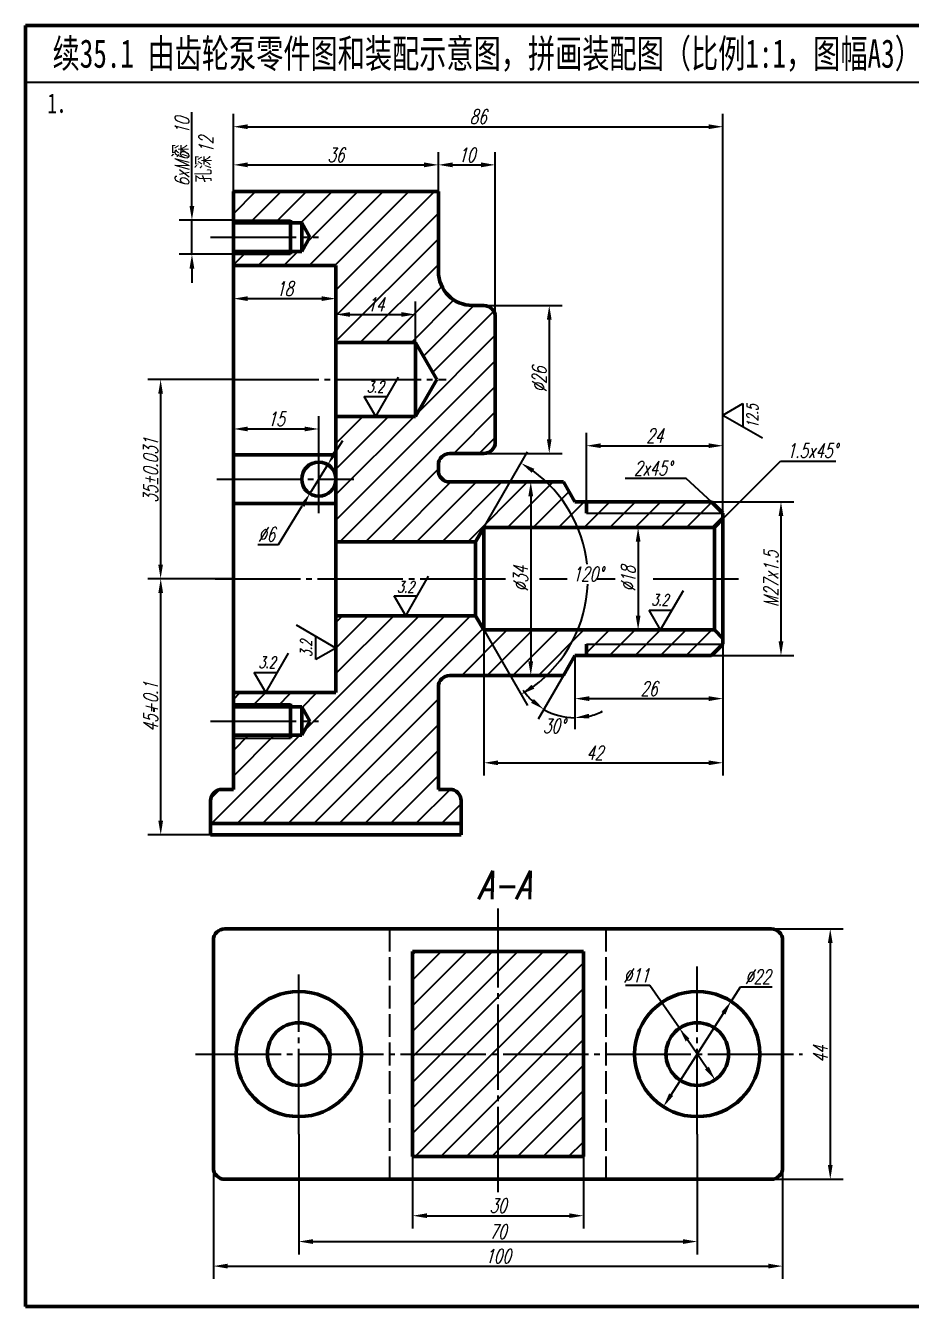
# Model space of a CAD drawing. Header units: millimetres. Extents: x -523 to 2163, y -1202 to 919.
# Drawn here: x 1849.4 to 2005, y -410.1 to -185.1 of the extents above; entities that cross this region are included whole.
import ezdxf

# ---------------------------------------------------------------- set-up
doc = ezdxf.new("R2010")
doc.units = ezdxf.units.MM
doc.header["$PDMODE"] = 33
doc.header["$PDSIZE"] = 1.5
doc.linetypes.add('myCENTER', pattern=[18, 15, -1, 1, -1])
doc.linetypes.add('myHIDDEN', pattern=[5, 4, -1])
for name, color, linetype, lineweight in [('中心线', 7, 'myCENTER', 25), ('剖面线', 7, 'Continuous', 25), ('尺寸', 7, 'Continuous', 25), ('标题文字', 7, 'Continuous', 25), ('粗实线', 7, 'Continuous', 50), ('细实线', 7, 'Continuous', 25), ('虚线', 7, 'myHIDDEN', 25)]:
    doc.layers.add(name, color=color, linetype=linetype, lineweight=lineweight)
doc.styles.add('字母标注-2.5号', font='txt.shx', dxfattribs={"width": 0.7, "oblique": 15, "height": 2.5})
doc.styles.add('字母标注-3.5号', font='txt.shx', dxfattribs={"width": 0.7, "oblique": 15, "height": 3.5})
doc.styles.add('尺寸文字1-2.5号', font='txt.shx', dxfattribs={"width": 0.7, "oblique": 15, "height": 2.5})
doc.styles.add('标题汉字1-5号', font='SimSun.ttf', dxfattribs={"width": 0.7, "height": 5})
doc.styles.add('标题汉字2-3.5号', font='SimSun.ttf', dxfattribs={"width": 0.7, "height": 3.5})
doc.dimstyles.new('ISO-25', dxfattribs={"dimtxt": 3.5, "dimasz": 2.5, "dimexe": 2.25, "dimexo": 0, "dimgap": 0.5, "dimtad": 1, "dimdsep": 46, "dimtxsty": '尺寸文字1-2.5号', "dimcen": 2.5, "dimadec": 0, "dimazin": 0, "dimtfac": 1, "dimtmove": 0, "dimatfit": 2, "dimfxl": 0, "dimarcsym": 0})
doc.dimstyles.new('偏差本ISO-25', dxfattribs={"dimtxt": 3.5, "dimasz": 2.5, "dimexe": 2.25, "dimexo": 0, "dimgap": 0.5, "dimtad": 1, "dimtxsty": '尺寸文字1-2.5号', "dimcen": 2.5, "dimadec": 0, "dimazin": 0, "dimtol": 1, "dimtm": 1e-09, "dimtfac": 1, "dimtmove": 0, "dimatfit": 3, "dimfxl": 0, "dimarcsym": 0})
doc.dimstyles.new('水平标注25', dxfattribs={"dimtxt": 2.5, "dimasz": 2.5, "dimexe": 2, "dimexo": 0, "dimgap": 0.5, "dimtad": 1, "dimtih": 1, "dimtoh": 1, "dimdec": 0, "dimzin": 0, "dimdsep": 46, "dimtxsty": '尺寸文字1-2.5号', "dimcen": 0, "dimadec": 0, "dimazin": 0, "dimtfac": 1, "dimtdec": 0, "dimtmove": 1, "dimatfit": 2, "dimfxl": 0, "dimtolj": 1, "dimtzin": 0, "dimarcsym": 0})
pattern_1 = [(45, (742.7384, -400.4376), (-2.245064, 2.245064), [])]

# ---------------------------------------------------------------- blocks, each defined once
blk = doc.blocks.new('*D1')
at = {"layer": 'Defpoints', "color": 0}
for p in [(1873.13, -282.29), (1882.69, -282.29), (1881.9, -327.29)]:
    blk.add_point(p, dxfattribs=at)
at = {"layer": '尺寸', "color": 0, "lineweight": -2}
for p, q in [((1882.69, -282.29), (1870.88, -282.29)), ((1873.13, -324.79), (1873.13, -284.79)), ((1881.9, -327.29), (1870.88, -327.29))]:
    blk.add_line(p, q, dxfattribs=at)
at = {"layer": '尺寸', "color": 0}
for points in [[(1872.71, -284.79), (1873.54, -284.79), (1873.13, -282.29)], [(1872.71, -324.79), (1873.54, -324.79), (1873.13, -327.29)]]:
    blk.add_solid(points, dxfattribs=at)
at = {"layer": '尺寸', "color": 0, "insert": (1871.38, -304.79), "char_height": 2.5, "attachment_point": 5, "rotation": 90, "style": '尺寸文字1-2.5号'}
blk.add_mtext('45+0.1', dxfattribs=at)
blk = doc.blocks.new('*D3')
at = {"layer": 'Defpoints', "color": 0}
for p in [(1885.9, -227.29), (1903.9, -227.29), (1903.9, -233.08)]:
    blk.add_point(p, dxfattribs=at)
at = {"layer": '尺寸', "color": 0, "lineweight": -2}
for p, q in [((1885.9, -227.29), (1885.9, -235.33)), ((1903.9, -227.29), (1903.9, -235.33)), ((1888.4, -233.08), (1901.4, -233.08))]:
    blk.add_line(p, q, dxfattribs=at)
at = {"layer": '尺寸', "color": 0}
for points in [[(1888.4, -232.67), (1888.4, -233.5), (1885.9, -233.08)], [(1901.4, -232.67), (1901.4, -233.5), (1903.9, -233.08)]]:
    blk.add_solid(points, dxfattribs=at)
at = {"layer": '尺寸', "color": 0, "insert": (1894.9, -231.33), "char_height": 2.5, "attachment_point": 5, "style": '尺寸文字1-2.5号'}
blk.add_mtext('18', dxfattribs=at)
blk = doc.blocks.new('*D4')
at = {"layer": 'Defpoints', "color": 0}
for p in [(1917.9, -235.86), (1903.9, -240.79), (1917.9, -240.79)]:
    blk.add_point(p, dxfattribs=at)
at = {"layer": '尺寸', "color": 0, "lineweight": -2}
for p, q in [((1903.9, -240.79), (1903.9, -233.61)), ((1917.9, -240.79), (1917.9, -233.61)), ((1906.4, -235.86), (1915.4, -235.86))]:
    blk.add_line(p, q, dxfattribs=at)
at = {"layer": '尺寸', "color": 0}
for points in [[(1906.4, -235.45), (1906.4, -236.28), (1903.9, -235.86)], [(1915.4, -235.45), (1915.4, -236.28), (1917.9, -235.86)]]:
    blk.add_solid(points, dxfattribs=at)
at = {"layer": '尺寸', "color": 0, "insert": (1910.9, -234.11), "char_height": 2.5, "attachment_point": 5, "style": '尺寸文字1-2.5号'}
blk.add_mtext('14', dxfattribs=at)
blk = doc.blocks.new('*D5')
at = {"layer": 'Defpoints', "color": 0}
for p in [(1928.9, -234.29), (1929.09, -260.29), (1941.38, -260.29)]:
    blk.add_point(p, dxfattribs=at)
at = {"layer": '尺寸', "color": 0, "lineweight": -2}
for p, q in [((1928.9, -234.29), (1943.63, -234.29)), ((1941.38, -236.79), (1941.38, -257.79)), ((1929.09, -260.29), (1943.63, -260.29))]:
    blk.add_line(p, q, dxfattribs=at)
at = {"layer": '尺寸', "color": 0}
for points in [[(1940.96, -236.79), (1941.8, -236.79), (1941.38, -234.29)], [(1940.96, -257.79), (1941.8, -257.79), (1941.38, -260.29)]]:
    blk.add_solid(points, dxfattribs=at)
at = {"layer": '尺寸', "color": 0, "insert": (1939.63, -247.29), "char_height": 2.5, "attachment_point": 5, "rotation": 90, "style": '尺寸文字1-2.5号'}
blk.add_mtext('%%c26', dxfattribs=at)
blk = doc.blocks.new('*D6')
at = {"layer": 'Defpoints', "color": 0}
for p in [(1900.9, -255.98), (1900.9, -258.6), (1885.9, -260.52)]:
    blk.add_point(p, dxfattribs=at)
at = {"layer": '尺寸', "color": 0, "lineweight": -2}
for p, q in [((1885.9, -260.52), (1885.9, -253.73)), ((1900.9, -258.6), (1900.9, -253.73)), ((1888.4, -255.98), (1898.4, -255.98))]:
    blk.add_line(p, q, dxfattribs=at)
at = {"layer": '尺寸', "color": 0}
for points in [[(1888.4, -255.56), (1888.4, -256.39), (1885.9, -255.98)], [(1898.4, -255.56), (1898.4, -256.39), (1900.9, -255.98)]]:
    blk.add_solid(points, dxfattribs=at)
at = {"layer": '尺寸', "color": 0, "insert": (1893.4, -254.23), "char_height": 2.5, "attachment_point": 5, "style": '尺寸文字1-2.5号'}
blk.add_mtext('15', dxfattribs=at)
blk = doc.blocks.new('*D7')
at = {"layer": 'Defpoints', "color": 0}
for p in [(1902.48, -262.24), (1899.32, -267.34)]:
    blk.add_point(p, dxfattribs=at)
at = {"layer": '尺寸', "color": 0, "lineweight": -2}
for p, q in [((1903.79, -260.11), (1905.11, -257.98)), ((1902.48, -262.24), (1899.32, -267.34)), ((1893.81, -276.25), (1898, -269.47)), ((1890.16, -276.25), (1893.81, -276.25))]:
    blk.add_line(p, q, dxfattribs=at)
at = {"layer": '尺寸', "color": 0}
for points in [[(1903.44, -259.89), (1904.14, -260.33), (1902.48, -262.24)], [(1897.65, -269.25), (1898.36, -269.69), (1899.32, -267.34)]]:
    blk.add_solid(points, dxfattribs=at)
at = {"layer": '尺寸', "color": 0, "insert": (1891.73, -274.5), "char_height": 2.5, "attachment_point": 5, "style": '尺寸文字1-2.5号'}
blk.add_mtext('\\A1;∅6', dxfattribs=at)
blk = doc.blocks.new('*D8')
at = {"layer": 'Defpoints', "color": 0}
for p in [(1878.61, -219.29), (1885.9, -219.29), (1885.9, -225.29)]:
    blk.add_point(p, dxfattribs=at)
at = {"layer": '尺寸', "color": 0, "lineweight": -2}
for p, q in [((1878.61, -216.79), (1878.61, -200.3)), ((1885.9, -219.29), (1876.36, -219.29)), ((1878.61, -225.29), (1878.61, -219.29)), ((1885.9, -225.29), (1876.36, -225.29)), ((1878.61, -227.79), (1878.61, -230.29))]:
    blk.add_line(p, q, dxfattribs=at)
at = {"layer": '尺寸', "color": 0}
for points in [[(1878.19, -216.79), (1879.03, -216.79), (1878.61, -219.29)], [(1878.19, -227.79), (1879.03, -227.79), (1878.61, -225.29)]]:
    blk.add_solid(points, dxfattribs=at)
at = {"layer": '尺寸', "color": 0, "insert": (1876.86, -207.29), "char_height": 2.5, "attachment_point": 5, "rotation": 90, "style": '尺寸文字1-2.5号'}
blk.add_mtext('6xM6  10', dxfattribs=at)
blk = doc.blocks.new('*D9')
at = {"layer": 'Defpoints', "color": 0}
for p in [(1921.9, -209.58), (1885.9, -214.29), (1921.9, -214.29)]:
    blk.add_point(p, dxfattribs=at)
at = {"layer": '尺寸', "color": 0, "lineweight": -2}
for p, q in [((1885.9, -214.29), (1885.9, -207.33)), ((1921.9, -214.29), (1921.9, -207.33)), ((1888.4, -209.58), (1919.4, -209.58))]:
    blk.add_line(p, q, dxfattribs=at)
at = {"layer": '尺寸', "color": 0}
for points in [[(1888.4, -209.16), (1888.4, -210), (1885.9, -209.58)], [(1919.4, -209.16), (1919.4, -210), (1921.9, -209.58)]]:
    blk.add_solid(points, dxfattribs=at)
at = {"layer": '尺寸', "color": 0, "insert": (1903.9, -207.83), "char_height": 2.5, "attachment_point": 5, "style": '尺寸文字1-2.5号'}
blk.add_mtext('36', dxfattribs=at)
blk = doc.blocks.new('*D10')
at = {"layer": 'Defpoints', "color": 0}
for p in [(1931.9, -209.58), (1921.9, -213.66), (1931.9, -236.29)]:
    blk.add_point(p, dxfattribs=at)
at = {"layer": '尺寸', "color": 0, "lineweight": -2}
for p, q in [((1921.9, -213.66), (1921.9, -207.33)), ((1931.9, -236.29), (1931.9, -207.33)), ((1924.4, -209.58), (1929.4, -209.58))]:
    blk.add_line(p, q, dxfattribs=at)
at = {"layer": '尺寸', "color": 0}
for points in [[(1924.4, -209.16), (1924.4, -210), (1921.9, -209.58)], [(1929.4, -209.16), (1929.4, -210), (1931.9, -209.58)]]:
    blk.add_solid(points, dxfattribs=at)
at = {"layer": '尺寸', "color": 0, "insert": (1926.9, -207.83), "char_height": 2.5, "attachment_point": 5, "style": '尺寸文字1-2.5号'}
blk.add_mtext('10', dxfattribs=at)
blk = doc.blocks.new('*D11')
at = {"layer": 'Defpoints', "color": 0}
for p in [(1971.9, -202.88), (1885.9, -214.29), (1971.9, -270.79)]:
    blk.add_point(p, dxfattribs=at)
at = {"layer": '尺寸', "color": 0, "lineweight": -2}
for p, q in [((1885.9, -214.29), (1885.9, -200.63)), ((1971.9, -270.79), (1971.9, -200.63)), ((1888.4, -202.88), (1969.4, -202.88))]:
    blk.add_line(p, q, dxfattribs=at)
at = {"layer": '尺寸', "color": 0}
for points in [[(1888.4, -202.46), (1888.4, -203.3), (1885.9, -202.88)], [(1969.4, -202.46), (1969.4, -203.3), (1971.9, -202.88)]]:
    blk.add_solid(points, dxfattribs=at)
at = {"layer": '尺寸', "color": 0, "insert": (1928.9, -201.13), "char_height": 2.5, "attachment_point": 5, "style": '尺寸文字1-2.5号'}
blk.add_mtext('86', dxfattribs=at)
blk = doc.blocks.new('*D12')
at = {"layer": 'Defpoints', "color": 0}
for p in [(1971.9, -293.79), (1945.9, -295.79), (1971.9, -303.35)]:
    blk.add_point(p, dxfattribs=at)
at = {"layer": '尺寸', "color": 0, "lineweight": -2}
for p, q in [((1971.9, -293.79), (1971.9, -305.6)), ((1945.9, -295.79), (1945.9, -305.6)), ((1948.4, -303.35), (1969.4, -303.35))]:
    blk.add_line(p, q, dxfattribs=at)
at = {"layer": '尺寸', "color": 0}
for points in [[(1948.4, -302.93), (1948.4, -303.77), (1945.9, -303.35)], [(1969.4, -302.93), (1969.4, -303.77), (1971.9, -303.35)]]:
    blk.add_solid(points, dxfattribs=at)
at = {"layer": '尺寸', "color": 0, "insert": (1958.9, -301.6), "char_height": 2.5, "attachment_point": 5, "style": '尺寸文字1-2.5号'}
blk.add_mtext('26', dxfattribs=at)
blk = doc.blocks.new('*D13')
at = {"layer": 'Defpoints', "color": 0}
for p in [(1971.9, -258.92), (1947.9, -268.79), (1971.9, -271.36)]:
    blk.add_point(p, dxfattribs=at)
at = {"layer": '尺寸', "color": 0, "lineweight": -2}
for p, q in [((1947.9, -268.79), (1947.9, -256.67)), ((1971.9, -271.36), (1971.9, -256.67)), ((1950.4, -258.92), (1969.4, -258.92))]:
    blk.add_line(p, q, dxfattribs=at)
at = {"layer": '尺寸', "color": 0}
for points in [[(1950.4, -258.5), (1950.4, -259.33), (1947.9, -258.92)], [(1969.4, -258.5), (1969.4, -259.33), (1971.9, -258.92)]]:
    blk.add_solid(points, dxfattribs=at)
at = {"layer": '尺寸', "color": 0, "insert": (1959.9, -257.17), "char_height": 2.5, "attachment_point": 5, "style": '尺寸文字1-2.5号'}
blk.add_mtext('24', dxfattribs=at)
blk = doc.blocks.new('*D14')
at = {"layer": 'Defpoints', "color": 0}
for p in [(1969.89, -268.79), (1969.9, -295.79), (1982.09, -295.79)]:
    blk.add_point(p, dxfattribs=at)
at = {"layer": '尺寸', "color": 0, "lineweight": -2}
for p, q in [((1969.89, -268.79), (1984.34, -268.79)), ((1982.09, -271.29), (1982.09, -293.29)), ((1969.9, -295.79), (1984.34, -295.79))]:
    blk.add_line(p, q, dxfattribs=at)
at = {"layer": '尺寸', "color": 0}
for points in [[(1981.67, -271.29), (1982.51, -271.29), (1982.09, -268.79)], [(1981.67, -293.29), (1982.51, -293.29), (1982.09, -295.79)]]:
    blk.add_solid(points, dxfattribs=at)
at = {"layer": '尺寸', "color": 0, "insert": (1980.34, -282.29), "char_height": 2.5, "attachment_point": 5, "rotation": 90, "style": '尺寸文字1-2.5号'}
blk.add_mtext('M27x1.5', dxfattribs=at)
blk = doc.blocks.new('*D15')
at = {"layer": 'Defpoints', "color": 0}
for p in [(1937.56, -265.29), (1934.99, -299.29), (1938.13, -299.29)]:
    blk.add_point(p, dxfattribs=at)
at = {"layer": '尺寸', "color": 0, "lineweight": -2}
for p, q in [((1937.56, -265.29), (1940.38, -265.29)), ((1938.13, -267.79), (1938.13, -296.79)), ((1934.99, -299.29), (1940.38, -299.29))]:
    blk.add_line(p, q, dxfattribs=at)
at = {"layer": '尺寸', "color": 0}
for points in [[(1937.71, -267.79), (1938.55, -267.79), (1938.13, -265.29)], [(1937.71, -296.79), (1938.55, -296.79), (1938.13, -299.29)]]:
    blk.add_solid(points, dxfattribs=at)
at = {"layer": '尺寸', "color": 0, "insert": (1936.38, -282.29), "char_height": 2.5, "attachment_point": 5, "rotation": 90, "style": '尺寸文字1-2.5号'}
blk.add_mtext('%%C34', dxfattribs=at)
blk = doc.blocks.new('*D16')
at = {"layer": 'Defpoints', "color": 0}
for p in [(1929.9, -273.29), (1928.45, -275.79), (1928.45, -288.79), (1929.9, -291.29), (1946.75, -290.31)]:
    blk.add_point(p, dxfattribs=at)
at = {"layer": '尺寸', "color": 0, "lineweight": -2}
for p, q in [((1929.9, -273.29), (1937.56, -260.02)), ((1929.9, -291.29), (1937.56, -304.56))]:
    blk.add_line(p, q, dxfattribs=at)
for start, end in [(6.3045, 53.8929), (306.1071, 357.7453)]:
    blk.add_arc((1924.7, -282.29), 23.47, start, end, dxfattribs=at)
at = {"layer": '尺寸', "color": 0}
for points in [[(1938.3, -263.68), (1938.76, -262.98), (1936.43, -261.97)], [(1938.76, -301.6), (1938.3, -300.9), (1936.43, -302.61)]]:
    blk.add_solid(points, dxfattribs=at)
at = {"layer": '尺寸', "color": 0, "insert": (1948.15, -281.46), "char_height": 2.5, "attachment_point": 5, "style": '尺寸文字1-2.5号'}
blk.add_mtext('120°', dxfattribs=at)
blk = doc.blocks.new('*D17')
at = {"layer": 'Defpoints', "color": 0}
for p in [(1956.5, -273.29), (1956.46, -291.29), (1956.99, -291.29)]:
    blk.add_point(p, dxfattribs=at)
at = {"layer": '尺寸', "color": 0, "lineweight": -2}
for p, q in [((1956.5, -273.29), (1959.24, -273.29)), ((1956.99, -275.79), (1956.99, -288.79)), ((1956.46, -291.29), (1959.24, -291.29))]:
    blk.add_line(p, q, dxfattribs=at)
at = {"layer": '尺寸', "color": 0}
for points in [[(1956.58, -275.79), (1957.41, -275.79), (1956.99, -273.29)], [(1956.58, -288.79), (1957.41, -288.79), (1956.99, -291.29)]]:
    blk.add_solid(points, dxfattribs=at)
at = {"layer": '尺寸', "color": 0, "insert": (1955.24, -282.29), "char_height": 2.5, "attachment_point": 5, "rotation": 90, "style": '尺寸文字1-2.5号'}
blk.add_mtext('%%C18', dxfattribs=at)
blk = doc.blocks.new('*D18')
at = {"layer": 'Defpoints', "color": 0}
for p in [(1929.9, -291.29), (1971.9, -293.79), (1971.9, -314.62)]:
    blk.add_point(p, dxfattribs=at)
at = {"layer": '尺寸', "color": 0, "lineweight": -2}
for p, q in [((1929.9, -291.29), (1929.9, -316.87)), ((1971.9, -293.79), (1971.9, -316.87)), ((1932.4, -314.62), (1969.4, -314.62))]:
    blk.add_line(p, q, dxfattribs=at)
at = {"layer": '尺寸', "color": 0}
for points in [[(1932.4, -314.21), (1932.4, -315.04), (1929.9, -314.62)], [(1969.4, -314.21), (1969.4, -315.04), (1971.9, -314.62)]]:
    blk.add_solid(points, dxfattribs=at)
at = {"layer": '尺寸', "color": 0, "insert": (1949.36, -312.87), "char_height": 2.5, "attachment_point": 5, "style": '尺寸文字1-2.5号'}
blk.add_mtext('42', dxfattribs=at)
blk = doc.blocks.new('*D19')
at = {"layer": 'Defpoints', "color": 0}
for p in [(1945.9, -295.79), (1945.9, -295.79), (1943.88, -299.29), (1945.9, -305.6), (1944, -306.54)]:
    blk.add_point(p, dxfattribs=at)
at = {"layer": '尺寸', "color": 0, "lineweight": -2}
for p, q in [((1943.88, -299.29), (1939.44, -306.98)), ((1945.9, -305.6), (1945.9, -308.71))]:
    blk.add_line(p, q, dxfattribs=at)
for start, end in [(213.7037, 226.8518), (240, 270), (283.1482, 296.2963)]:
    blk.add_arc((1945.9, -295.79), 10.92, start, end, dxfattribs=at)
at = {"layer": '尺寸', "color": 0}
for points in [[(1938.68, -303.42), (1938.18, -304.09), (1940.44, -305.24)], [(1948.43, -306.83), (1948.33, -306.01), (1945.9, -306.71)]]:
    blk.add_solid(points, dxfattribs=at)
at = {"layer": '尺寸', "color": 0, "insert": (1942.2, -308.17), "char_height": 2.5, "attachment_point": 5, "style": '尺寸文字1-2.5号'}
blk.add_mtext('\\A1;30°', dxfattribs=at)
blk = doc.blocks.new('*D34')
at = {"layer": 'Defpoints', "color": 0}
for p in [(1917.38, -383.79), (1947.38, -383.79), (1947.38, -394.19)]:
    blk.add_point(p, dxfattribs=at)
at = {"layer": '尺寸', "color": 0, "lineweight": -2}
for p, q in [((1917.38, -383.79), (1917.38, -396.44)), ((1947.38, -383.79), (1947.38, -396.44)), ((1919.88, -394.19), (1944.88, -394.19))]:
    blk.add_line(p, q, dxfattribs=at)
at = {"layer": '尺寸', "color": 0}
for points in [[(1919.88, -393.77), (1919.88, -394.6), (1917.38, -394.19)], [(1944.88, -393.77), (1944.88, -394.6), (1947.38, -394.19)]]:
    blk.add_solid(points, dxfattribs=at)
at = {"layer": '尺寸', "color": 0, "insert": (1932.38, -392.44), "char_height": 2.5, "attachment_point": 5, "style": '尺寸文字1-2.5号'}
blk.add_mtext('30', dxfattribs=at)
blk = doc.blocks.new('*D35')
at = {"layer": 'Defpoints', "color": 0}
for p in [(1897.38, -379.88), (1967.38, -379.88), (1967.38, -398.73)]:
    blk.add_point(p, dxfattribs=at)
at = {"layer": '尺寸', "color": 0, "lineweight": -2}
for p, q in [((1897.38, -379.88), (1897.38, -400.98)), ((1967.38, -379.88), (1967.38, -400.98)), ((1899.88, -398.73), (1964.88, -398.73))]:
    blk.add_line(p, q, dxfattribs=at)
at = {"layer": '尺寸', "color": 0}
for points in [[(1899.88, -398.31), (1899.88, -399.15), (1897.38, -398.73)], [(1964.88, -398.31), (1964.88, -399.15), (1967.38, -398.73)]]:
    blk.add_solid(points, dxfattribs=at)
at = {"layer": '尺寸', "color": 0, "insert": (1932.38, -396.98), "char_height": 2.5, "attachment_point": 5, "style": '尺寸文字1-2.5号'}
blk.add_mtext('70', dxfattribs=at)
blk = doc.blocks.new('*D36')
at = {"layer": 'Defpoints', "color": 0}
for p in [(1882.38, -385.79), (1982.38, -385.79), (1982.38, -403.04)]:
    blk.add_point(p, dxfattribs=at)
at = {"layer": '尺寸', "color": 0, "lineweight": -2}
for p, q in [((1882.38, -385.79), (1882.38, -405.29)), ((1982.38, -385.79), (1982.38, -405.29)), ((1884.88, -403.04), (1979.88, -403.04))]:
    blk.add_line(p, q, dxfattribs=at)
at = {"layer": '尺寸', "color": 0}
for points in [[(1884.88, -402.62), (1884.88, -403.46), (1882.38, -403.04)], [(1979.88, -402.62), (1979.88, -403.46), (1982.38, -403.04)]]:
    blk.add_solid(points, dxfattribs=at)
at = {"layer": '尺寸', "color": 0, "insert": (1932.38, -401.29), "char_height": 2.5, "attachment_point": 5, "style": '尺寸文字1-2.5号'}
blk.add_mtext('100', dxfattribs=at)
blk = doc.blocks.new('*D37')
at = {"layer": 'Defpoints', "color": 0}
for p in [(1980.38, -343.79), (1980.38, -387.79), (1990.75, -387.79)]:
    blk.add_point(p, dxfattribs=at)
at = {"layer": '尺寸', "color": 0, "lineweight": -2}
for p, q in [((1980.38, -343.79), (1993, -343.79)), ((1990.75, -346.29), (1990.75, -385.29)), ((1980.38, -387.79), (1993, -387.79))]:
    blk.add_line(p, q, dxfattribs=at)
at = {"layer": '尺寸', "color": 0}
for points in [[(1990.33, -346.29), (1991.16, -346.29), (1990.75, -343.79)], [(1990.33, -385.29), (1991.16, -385.29), (1990.75, -387.79)]]:
    blk.add_solid(points, dxfattribs=at)
at = {"layer": '尺寸', "color": 0, "insert": (1989, -365.79), "char_height": 2.5, "attachment_point": 5, "rotation": 90, "style": '尺寸文字1-2.5号'}
blk.add_mtext('44', dxfattribs=at)
blk = doc.blocks.new('*D38')
at = {"layer": 'Defpoints', "color": 0}
for p in [(1964.25, -361.27), (1970.51, -370.31)]:
    blk.add_point(p, dxfattribs=at)
at = {"layer": '尺寸', "color": 0, "lineweight": -2}
for p, q in [((1959.03, -353.74), (1954.79, -353.74)), ((1964.25, -361.27), (1959.03, -353.74)), ((1969.09, -368.25), (1965.67, -363.32))]:
    blk.add_line(p, q, dxfattribs=at)
at = {"layer": '尺寸', "color": 0}
for points in [[(1966.01, -363.08), (1965.33, -363.56), (1964.25, -361.27)], [(1969.43, -368.01), (1968.74, -368.49), (1970.51, -370.31)]]:
    blk.add_solid(points, dxfattribs=at)
at = {"layer": '尺寸', "color": 0, "insert": (1956.66, -351.99), "char_height": 2.5, "attachment_point": 5, "style": '尺寸文字1-2.5号'}
blk.add_mtext('∅11', dxfattribs=at)
blk = doc.blocks.new('*D39')
at = {"layer": 'Defpoints', "color": 0}
for p in [(1973.32, -356.53), (1961.44, -375.04)]:
    blk.add_point(p, dxfattribs=at)
at = {"layer": '尺寸', "color": 0, "lineweight": -2}
for p, q in [((1973.32, -356.53), (1974.96, -353.96)), ((1974.96, -353.96), (1980.54, -353.96)), ((1962.79, -372.94), (1971.97, -358.63))]:
    blk.add_line(p, q, dxfattribs=at)
at = {"layer": '尺寸', "color": 0}
for points in [[(1971.62, -358.41), (1972.32, -358.86), (1973.32, -356.53)], [(1962.44, -372.71), (1963.14, -373.16), (1961.44, -375.04)]]:
    blk.add_solid(points, dxfattribs=at)
at = {"layer": '尺寸', "color": 0, "insert": (1978, -352.21), "char_height": 2.5, "attachment_point": 5, "style": '尺寸文字1-2.5号'}
blk.add_mtext('∅22', dxfattribs=at)
blk = doc.blocks.new('*D359')
at = {"layer": 'Defpoints', "color": 0}
for p in [(1885.9, -247.29), (1873.11, -282.29), (1885.9, -282.29)]:
    blk.add_point(p, dxfattribs=at)
at = {"layer": '尺寸', "color": 0, "lineweight": -2}
for p, q in [((1885.9, -247.29), (1870.86, -247.29)), ((1873.11, -249.79), (1873.11, -279.79)), ((1885.9, -282.29), (1870.86, -282.29))]:
    blk.add_line(p, q, dxfattribs=at)
at = {"layer": '尺寸', "color": 0}
for points in [[(1872.69, -249.79), (1873.52, -249.79), (1873.11, -247.29)], [(1872.69, -279.79), (1873.52, -279.79), (1873.11, -282.29)]]:
    blk.add_solid(points, dxfattribs=at)
at = {"layer": '尺寸', "color": 0, "insert": (1871.36, -263.25), "char_height": 2.5, "attachment_point": 5, "rotation": 90, "style": '尺寸文字1-2.5号'}
blk.add_mtext('\\A1;35±0.031', dxfattribs=at)

msp = doc.modelspace()

# ---------------------------------------------------------------- hatches: boundary and pattern name
at = {"layer": '剖面线'}
h = msp.add_hatch(dxfattribs=at)
h.set_pattern_fill('ANSI31', color=256, style=0)
h.set_pattern_definition(pattern_1)
h.paths.add_polyline_path([(1921.898, -301.288, -0.4142136), (1923.898, -299.288), (1943.877, -299.288), (1945.898, -295.788), (1947.898, -295.788), (1947.898, -293.788), (1971.898, -293.788), (1971.898, -292.788), (1970.398, -291.288), (1929.898, -291.288), (1928.454, -288.788), (1903.898, -288.788), (1903.898, -302.288), (1885.898, -302.288), (1885.898, -304.288), (1895.898, -304.288), (1895.898, -304.788), (1897.898, -304.788), (1899.341, -307.288), (1897.898, -309.788), (1895.898, -309.788), (1895.898, -310.288), (1885.898, -310.288), (1885.898, -319.288), (1883.898, -319.288, 0.4142136), (1881.898, -321.288), (1881.898, -325.288), (1925.898, -325.288), (1925.898, -321.288, 0.4142136), (1923.898, -319.288), (1921.898, -319.288)])
h.paths.add_polyline_path([(1971.898, -293.788), (1947.898, -293.788), (1947.898, -295.788), (1969.898, -295.788)])
h.paths.add_polyline_path([(1969.898, -268.788), (1947.898, -268.788), (1947.898, -270.788), (1971.898, -270.788)], flags=17)
h.paths.add_polyline_path([(1947.898, -268.788), (1945.898, -268.788), (1943.877, -265.288), (1923.898, -265.288, -0.4142136), (1921.898, -263.288), (1921.898, -262.288, -0.4142136), (1923.898, -260.288), (1929.898, -260.288, 0.4142136), (1931.898, -258.288), (1931.898, -247.288), (1921.65, -247.288), (1917.898, -253.788), (1903.898, -253.788), (1903.898, -275.788), (1928.454, -275.788), (1929.898, -273.288), (1970.398, -273.288), (1971.898, -271.788), (1971.898, -270.788), (1947.898, -270.788)])
h.paths.add_polyline_path([(1931.898, -236.288, 0.4142136), (1929.898, -234.288), (1927.898, -234.288, -0.4142136), (1921.898, -228.288), (1921.898, -214.288), (1885.898, -214.288), (1885.898, -219.288), (1895.898, -219.288), (1895.898, -219.788), (1897.898, -219.788), (1899.341, -222.288), (1897.898, -224.788), (1895.898, -224.788), (1895.898, -225.288), (1885.898, -225.288), (1885.898, -227.288), (1903.898, -227.288), (1903.898, -240.788), (1917.898, -240.788), (1921.65, -247.288), (1931.898, -247.288)])
h.paths.add_polyline_path([(1895.898, -219.288), (1885.898, -219.288), (1885.898, -219.788), (1895.898, -219.788)], flags=17)
h.paths.add_polyline_path([(1895.898, -224.788), (1885.898, -224.788), (1885.898, -225.288), (1895.898, -225.288)])
h.paths.add_polyline_path([(1895.898, -309.788), (1885.898, -309.788), (1885.898, -310.288), (1895.898, -310.288)], flags=17)
h.paths.add_polyline_path([(1895.898, -304.288), (1885.898, -304.288), (1885.898, -304.788), (1895.898, -304.788)], flags=17)
h = msp.add_hatch(dxfattribs=at)
h.set_pattern_fill('ANSI31', color=256, style=0)
h.set_pattern_definition(pattern_1)
h.paths.add_polyline_path([(1932.378, -365.786), (1932.378, -347.786), (1917.378, -347.786), (1917.378, -365.786)])
h.paths.add_polyline_path([(1932.378, -365.786), (1947.378, -365.786), (1947.378, -347.786), (1932.378, -347.786)])
h.paths.add_polyline_path([(1932.378, -383.786), (1947.378, -383.786), (1947.378, -365.786), (1932.378, -365.786)])
h.paths.add_polyline_path([(1917.378, -383.786), (1932.378, -383.786), (1932.378, -365.786), (1917.378, -365.786)])

# ---------------------------------------------------------------- linework, layer by layer
at = {"layer": '中心线'}
for p, q in [((1881.898, -222.288), (1900.843, -222.288)), ((1885.898, -247.288), (1923.274, -247.288)), ((1900.898, -270.783), (1900.898, -258.601)), ((1882.971, -264.788), (1907.072, -264.788)), ((1882.687, -282.288), (1934.389, -282.288)), ((1939.689, -282.288), (1944.522, -282.288)), ((1949.822, -282.288), (1952.939, -282.288)), ((1959.642, -282.288), (1975.604, -282.288)), ((1881.898, -307.288), (1900.843, -307.288)), ((1932.378, -390.08), (1932.378, -340.219)), ((1967.378, -379.881), (1967.378, -350.418)), ((1897.378, -379.881), (1897.378, -351.835)), ((1879.265, -365.786), (1985.877, -365.786))]:
    msp.add_line(p, q, dxfattribs=at)
at = {"layer": '尺寸'}
for p, q in [((1910.898, -253.788), (1914.901, -246.854)), ((1908.877, -250.288), (1912.918, -250.288)), ((1910.898, -253.788), (1908.877, -250.288)), ((1971.898, -253.544), (1975.398, -251.524)), ((1975.398, -251.524), (1975.398, -255.565)), ((1971.898, -253.544), (1978.832, -257.548)), ((1971.898, -271.788), (1982.03, -261.656)), ((1982.03, -261.656), (1991.754, -261.656)), ((1965.462, -264.656), (1954.727, -264.656)), ((1969.938, -268.829), (1965.462, -264.656)), ((1916.176, -288.788), (1920.179, -281.854)), ((1914.155, -285.288), (1918.197, -285.288)), ((1916.176, -288.788), (1914.155, -285.288)), ((1960.949, -291.288), (1964.953, -284.354)), ((1958.929, -287.788), (1962.97, -287.788)), ((1960.949, -291.288), (1958.929, -287.788)), ((1903.898, -294.459), (1896.964, -290.455)), ((1900.398, -296.479), (1900.398, -292.438)), ((1903.898, -294.459), (1900.398, -296.479)), ((1891.578, -302.288), (1895.581, -295.354)), ((1945.898, -295.788), (1945.898, -305.602)), ((1889.557, -298.788), (1893.598, -298.788)), ((1891.578, -302.288), (1889.557, -298.788)), ((1871.983, -305.642), (1871.983, -304.981))]:
    msp.add_line(p, q, dxfattribs=at)
at = {"layer": '粗实线'}
for p, q in [((1849.393, -185.118), (1849.393, -195.118)), ((2159.393, -185.118), (1849.393, -185.118)), ((1849.393, -195.118), (1849.393, -410.118)), ((1885.898, -319.288), (1885.898, -214.288)), ((1885.898, -214.288), (1921.898, -214.288)), ((1921.898, -228.288), (1921.898, -214.288)), ((1885.898, -219.788), (1897.898, -219.788)), ((1895.898, -225.288), (1895.898, -219.288)), ((1897.898, -224.788), (1897.898, -219.788)), ((1897.898, -219.788), (1899.341, -222.288)), ((1899.341, -222.288), (1897.898, -224.788)), ((1885.898, -224.788), (1897.898, -224.788)), ((1885.898, -227.288), (1903.898, -227.288)), ((1903.898, -302.288), (1903.898, -227.288)), ((1927.898, -234.288), (1929.898, -234.288)), ((1931.898, -258.288), (1931.898, -236.288)), ((1903.898, -240.788), (1917.898, -240.788)), ((1917.898, -253.788), (1917.898, -240.788)), ((1917.898, -240.788), (1921.65, -247.288)), ((1921.65, -247.288), (1917.898, -253.788)), ((1903.898, -253.788), (1917.898, -253.788)), ((1903.898, -260.517), (1885.898, -260.517)), ((1923.898, -260.288), (1929.898, -260.288)), ((1921.898, -263.288), (1921.898, -262.288)), ((1923.898, -265.288), (1943.877, -265.288)), ((1945.898, -268.788), (1943.877, -265.288)), ((1903.898, -269.059), (1885.898, -269.059)), ((1945.898, -268.788), (1969.898, -268.788)), ((1947.898, -270.788), (1947.898, -268.788)), ((1971.898, -270.788), (1969.898, -268.788)), ((1970.398, -273.288), (1971.898, -271.788)), ((1971.898, -293.788), (1971.898, -270.788)), ((1929.898, -273.288), (1928.454, -275.788)), ((1929.898, -273.288), (1970.398, -273.288)), ((1929.898, -291.288), (1929.898, -273.288)), ((1970.398, -291.288), (1970.398, -273.288)), ((1903.898, -275.788), (1928.454, -275.788)), ((1928.454, -288.788), (1928.454, -275.788)), ((1903.898, -288.788), (1928.454, -288.788)), ((1929.898, -291.288), (1928.454, -288.788)), ((1929.898, -291.288), (1970.398, -291.288)), ((1970.398, -291.288), (1971.898, -292.788)), ((1947.898, -295.788), (1947.898, -293.788)), ((1971.898, -293.788), (1969.898, -295.788)), ((1945.898, -295.788), (1943.877, -299.288)), ((1945.898, -295.788), (1969.898, -295.788)), ((1921.898, -319.288), (1921.898, -301.288)), ((1923.898, -299.288), (1943.877, -299.288)), ((1885.898, -302.288), (1903.898, -302.288)), ((1885.898, -304.788), (1897.898, -304.788)), ((1895.898, -304.288), (1895.898, -310.288)), ((1899.341, -307.288), (1897.898, -304.788)), ((1897.898, -304.788), (1897.898, -309.788)), ((1897.898, -309.788), (1899.341, -307.288)), ((1885.898, -309.788), (1897.898, -309.788)), ((1883.898, -319.288), (1885.898, -319.288)), ((1921.898, -319.288), (1923.898, -319.288)), ((1881.898, -327.288), (1881.898, -321.288)), ((1925.898, -327.288), (1925.898, -321.288)), ((1881.898, -325.288), (1925.898, -325.288)), ((1881.898, -327.288), (1925.898, -327.288)), ((1884.378, -343.786), (1980.378, -343.786)), ((1882.378, -345.786), (1882.378, -385.786)), ((1982.378, -345.786), (1982.378, -385.786)), ((1917.378, -347.786), (1917.378, -383.786)), ((1917.378, -347.786), (1947.378, -347.786)), ((1947.378, -347.786), (1947.378, -383.786)), ((1917.378, -383.786), (1947.378, -383.786)), ((1884.378, -387.786), (1980.378, -387.786)), ((1849.393, -410.118), (2159.393, -410.118))]:
    msp.add_line(p, q, dxfattribs=at)
for centre, radius in [((1900.898, -264.788), 3), ((1897.378, -365.786), 11), ((1967.378, -365.786), 11), ((1897.378, -365.786), 5.5), ((1967.378, -365.786), 5.5)]:
    msp.add_circle(centre, radius, dxfattribs=at)
for centre, radius, start, end in [((1927.898, -228.288), 6, 180, 270), ((1929.898, -236.288), 2, 360, 90), ((1929.898, -258.288), 2, 270, 360), ((1919.898, -262.288), 2, 0, 0), ((1923.898, -262.288), 2, 90, 180), ((1923.898, -263.288), 2, 180, 270), ((1923.898, -301.288), 2, 90, 180), ((1883.898, -321.288), 2, 90, 180), ((1923.898, -321.288), 2, 360, 90), ((1884.378, -345.786), 2, 90, 180), ((1980.378, -345.786), 2, 0, 90), ((1884.378, -385.786), 2, 180, 270), ((1980.378, -385.786), 2, 270, 360)]:
    msp.add_arc(centre, radius, start, end, dxfattribs=at)
at = {"layer": '细实线'}
for p, q in [((2159.393, -195.118), (1849.393, -195.118)), ((1885.898, -219.288), (1895.898, -219.288)), ((1885.898, -225.288), (1895.898, -225.288)), ((1947.898, -270.788), (1971.898, -270.788)), ((1947.898, -293.788), (1971.898, -293.788)), ((1885.898, -304.288), (1895.898, -304.288)), ((1885.898, -310.288), (1895.898, -310.288))]:
    msp.add_line(p, q, dxfattribs=at)
at = {"layer": '虚线'}
for p, q in [((1913.378, -387.786), (1913.378, -343.786)), ((1951.378, -387.786), (1951.378, -343.786))]:
    msp.add_line(p, q, dxfattribs=at)

# ---------------------------------------------------------------- texts
at = {"layer": '尺寸', "char_height": 2.5, "attachment_point": 1, "rotation": 90}
for s, insert, width, style in [('12', (1879.85, -207.523), 11.79914, '字母标注-3.5号'), ('深', (1875.276, -208.295), 4.93115, '标题汉字2-3.5号'), ('孔深', (1879.34, -212.68), 13.9702, '标题汉字2-3.5号'), ('{\\H0.8x;12.5}', (1976.07, -255.86), 7.44072, '尺寸文字1-2.5号'), ('{\\H0.8x;3.2}', (1897.689, -296.05), 7.44072, '尺寸文字1-2.5号')]:
    msp.add_mtext(s, dxfattribs=dict(at, insert=insert, width=width, style=style))
at = {"layer": '尺寸', "attachment_point": 1}
for s, insert, char_height, width, style in [('3.2', (1909.324, -247.564), 2, 7.44072, '尺寸文字1-2.5号'), ('1.5x45%%d', (1983.084, -258.539), 2.5, 11.64165, '尺寸文字1-2.5号'), ('2x45%%d', (1956.241, -261.632), 2.5, 11.64165, '尺寸文字1-2.5号'), ('3.2', (1914.64, -282.717), 2, 7.44072, '尺寸文字1-2.5号'), ('3.2', (1959.32, -285), 2, 7.44072, '尺寸文字1-2.5号'), ('3.2', (1890.296, -295.976), 2, 7.44072, '尺寸文字1-2.5号'), ('A-A', (1928.795, -333.582), 5, 11.45431, '字母标注-2.5号')]:
    msp.add_mtext(s, dxfattribs=dict(at, insert=insert, char_height=char_height, width=width, style=style))
at = {"layer": '标题文字', "width": 0.7}
for s, height, style, p in [('续35.1 由齿轮泵零件图和装配示意图，拼画装配图（比例1:1，图幅A3）', 5, '标题汉字1-5号', (1854.126, -192.519)), ('1．', 3.5, '标题汉字2-3.5号', (1853.23, -200.524))]:
    msp.add_text(s, height=height, dxfattribs=dict(at, style=style)).set_placement(p)

# ---------------------------------------------------------------- dimensions: what is measured, and where the dimension line sits
at = {"layer": '尺寸'}
for base, p1, p2, picture, middle in [((1971.898, -202.881), (1885.898, -214.288), (1971.898, -270.788), '*D11', (1928.898, -201.131)), ((1921.898, -209.579), (1885.898, -214.288), (1921.898, -214.288), '*D9', (1903.898, -207.829)), ((1931.898, -209.579), (1921.898, -213.663), (1931.898, -236.288), '*D10', (1926.898, -207.829)), ((1903.898, -233.083), (1885.898, -227.288), (1903.898, -227.288), '*D3', (1894.898, -231.333)), ((1917.898, -235.864), (1903.898, -240.788), (1917.898, -240.788), '*D4', (1910.898, -234.114)), ((1900.898, -255.976), (1885.898, -260.517), (1900.898, -258.601), '*D6', (1893.398, -254.226)), ((1971.898, -258.915), (1947.898, -268.788), (1971.898, -271.36), '*D13', (1959.898, -257.165)), ((1971.898, -303.352), (1945.898, -295.788), (1971.898, -293.788), '*D12', (1958.898, -301.602)), ((1967.378, -398.731), (1897.378, -379.881), (1967.378, -379.881), '*D35', (1932.378, -396.981)), ((1947.378, -394.186), (1917.378, -383.786), (1947.378, -383.786), '*D34', (1932.378, -392.436)), ((1982.378, -403.04), (1882.378, -385.786), (1982.378, -385.786), '*D36', (1932.378, -401.29))]:
    dim = msp.add_linear_dim(base=base, p1=p1, p2=p2, dimstyle='ISO-25', dxfattribs=at)
    dim.commit()
    dim.dimension.update_dxf_attribs({"geometry": picture, "text_midpoint": middle})
for base, p1, p2, text, dimstyle, picture, middle in [((1878.61, -219.288), (1885.898, -225.288), (1885.898, -219.288), '6xM6  10', 'ISO-25', '*D8', (1876.86, -207.294)), ((1941.382, -260.288), (1928.898, -234.288), (1929.088, -260.288), '%%c26', 'ISO-25', '*D5', (1939.632, -247.288)), ((1938.131, -299.288), (1937.558, -265.288), (1934.989, -299.288), '%%C34', 'ISO-25', '*D15', (1936.381, -282.288)), ((1982.089, -295.788), (1969.895, -268.788), (1969.898, -295.788), 'M27x1.5', 'ISO-25', '*D14', (1980.339, -282.288)), ((1956.992, -291.288), (1956.499, -273.288), (1956.459, -291.288), '%%C18', 'ISO-25', '*D17', (1955.242, -282.288)), ((1873.125, -282.288), (1881.898, -327.288), (1882.687, -282.288), '45+0.1', '偏差本ISO-25', '*D1', (1871.375, -304.788))]:
    dim = msp.add_linear_dim(base=base, p1=p1, p2=p2, angle=90, text=text, dimstyle=dimstyle, dxfattribs=at)
    dim.commit()
    dim.dimension.update_dxf_attribs({"geometry": picture, "text_midpoint": middle})
dim = msp.add_linear_dim(base=(1873.107, -282.288), p1=(1885.898, -247.288), p2=(1885.898, -282.288), angle=90, dimstyle='ISO-25', override={"dimtol": 1, "dimtp": 0.031, "dimtm": 0.031, "dimtdec": 3, "dimtolj": 1}, dxfattribs=at)
dim.commit()
dim.dimension.update_dxf_attribs({"geometry": '*D359', "text_midpoint": (1873.107, -263.246), "dimtype": 160})
dim = msp.add_diameter_dim_2p(p1=(1902.475, -262.237), p2=(1899.32, -267.34), dimstyle='水平标注25', dxfattribs=at)
dim.commit()
dim.dimension.update_dxf_attribs({"geometry": '*D7', "text_midpoint": (1893.808, -276.251), "dimtype": 163})
dim = msp.add_angular_dim_2l(base=(1946.752, -290.314), line1=((1929.898, -291.288), (1928.454, -288.788)), line2=((1929.898, -273.288), (1928.454, -275.788)), dimstyle='ISO-25', override={"dimtih": 1, "dimtoh": 1, "dimatfit": 2}, dxfattribs=at)
dim.commit()
dim.dimension.update_dxf_attribs({"geometry": '*D16', "text_midpoint": (1948.153, -281.461), "dimtype": 162})
dim = msp.add_linear_dim(base=(1971.898, -314.622), p1=(1929.898, -291.288), p2=(1971.898, -293.788), dimstyle='ISO-25', dxfattribs=at)
dim.commit()
dim.dimension.update_dxf_attribs({"geometry": '*D18', "text_midpoint": (1949.36, -314.622), "dimtype": 160})
dim = msp.add_angular_dim_2l(base=(1944.002, -306.541), line1=((1945.898, -295.788), (1945.898, -305.602)), line2=((1945.898, -295.788), (1943.877, -299.288)), dimstyle='水平标注25', dxfattribs=at)
dim.commit()
dim.dimension.update_dxf_attribs({"geometry": '*D19', "text_midpoint": (1942.202, -308.167), "dimtype": 162})
dim = msp.add_linear_dim(base=(1990.748, -387.786), p1=(1980.378, -343.786), p2=(1980.378, -387.786), angle=90, dimstyle='ISO-25', dxfattribs=at)
dim.commit()
dim.dimension.update_dxf_attribs({"geometry": '*D37', "text_midpoint": (1988.998, -365.786)})
for p1, p2, picture, middle in [((1970.511, -370.306), (1964.245, -361.265), '*D38', (1956.661, -353.736)), ((1961.438, -375.044), (1973.319, -356.528), '*D39', (1978.004, -353.963))]:
    dim = msp.add_diameter_dim_2p(p1=p1, p2=p2, dimstyle='ISO-25', override={"dimtih": 1, "dimtoh": 1, "dimatfit": 2}, dxfattribs=at)
    dim.commit()
    dim.dimension.update_dxf_attribs({"geometry": picture, "text_midpoint": middle, "dimtype": 163})

doc.saveas('drawing.dxf')
